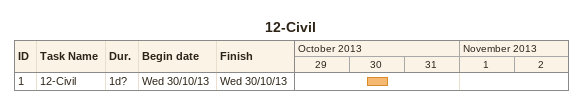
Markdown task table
12-Civil

| ID | Task | Duration | Start | Finish |
|---|---|---|---|---|
| 1 | 12-Civil | 1d? | 2013-10-30 | 2013-10-30 |
